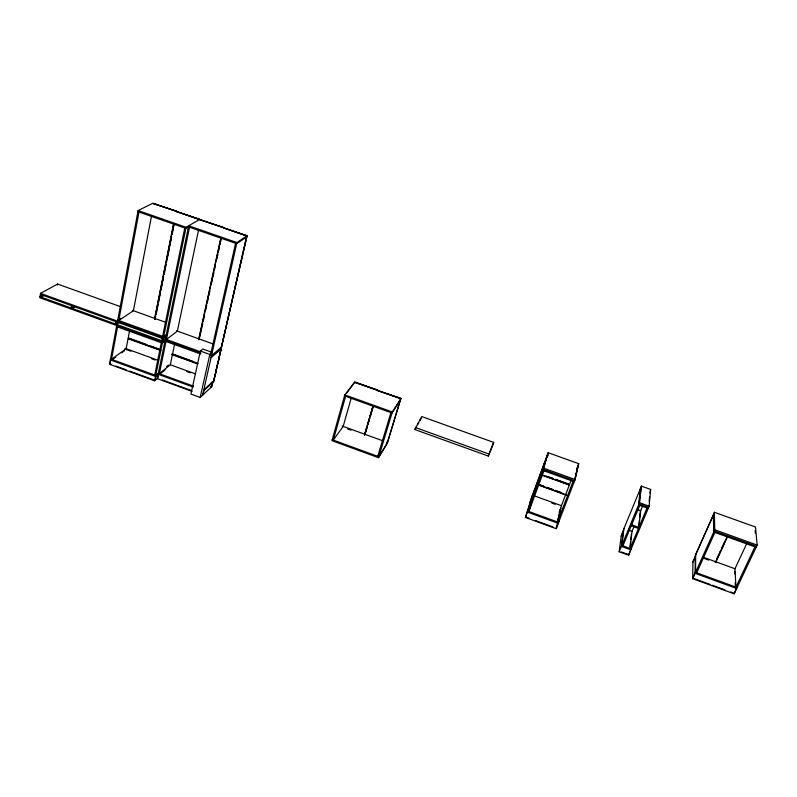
<?xml version="1.0" encoding="UTF-8"?>
<svg xmlns="http://www.w3.org/2000/svg" width="797" height="797" viewBox="0 0 797 797"><rect width="100%" height="100%" fill="white"/><g stroke="black" fill="none" stroke-linecap="round" stroke-linejoin="round"><path stroke-width="1.2" d="M695.492 555.26L713.843 513.726M695.691 554.483L695.542 572.366L737.105 587.548M756.572 546.284L714.202 531.021L713.813 513.467L714.351 512.272L755.496 527.026L757.15 545.068L734.147 593.825L692.703 578.662L692.922 561.765L695.263 556.535M649.147 501.592L649.595 496.621M649.924 493.034L650.641 489.448L641.316 486.1L639.025 503.933L648.619 507.39M623.453 530.433L621.291 535.684L619.169 551.753L628.564 555.19L649.137 506.165L650.641 489.448M638.736 526L639.363 520.043M639.612 517.661L640.111 512.889M619.169 551.753L639.523 502.708L641.316 486.1M640.36 488.78L638.606 504.929L648.2 508.386M631.124 546.971L630.806 549.84L621.391 546.403L623.593 529.367L640.768 487.804M633.934 526.827L632.041 531.35L630.078 548.466L647.044 507.978M631.951 522.414L631.672 524.785L638.905 527.405L640.639 510.738L637.122 509.472M628.564 555.19L630.865 549.272M630.009 546.563L630.537 541.96M630.796 539.659L631.463 533.9M623.224 543.415L622.915 545.845L639.752 505.348M623.981 528.421L621.79 545.437L631.204 548.874M120.427 306.626L57.543 284.041L40.527 293.366L39.85 297.769L162.558 342.112L166.443 339.143M41.384 294.751L41.016 297.122L44.094 295.408M57.384 285.037L57.543 284.041M71.132 308.001L71.521 305.63M72.537 305.998L72.148 308.359L75.187 306.536M115.326 323.961L115.764 321.599M116.79 321.968L116.352 324.329L119.391 322.287M158.165 376.084L157.716 378.256L154.638 380.787L109.528 364.289L116.731 325.545M117.548 321.161L138.11 210.567L152.845 203.255L246.891 235.872L213.666 381.544L203.574 390.869M109.528 364.289L110.444 361.728M117.567 326.929L111.54 359.308L126.145 348.697L129.413 331.632M138.977 212.052L118.763 320.514L133.408 310.72L151.589 215.668M154.479 319.238L173.616 223.549M154.708 319.318L173.846 223.628M154.947 318.91L155.435 316.489M155.923 314.068L157.856 304.384M158.344 301.963L161.004 288.644M161.492 286.223L163.425 276.539M163.913 274.118L165.846 264.435M167.061 258.387L168.994 248.704M169.482 246.283L171.415 236.599M171.903 234.179L173.836 224.495M155.176 318.989L155.654 316.568M156.142 314.148L158.085 304.464M158.563 302.043L160.506 292.36M160.984 289.939L163.654 276.619M164.142 274.198L166.075 264.524M166.563 262.103L169.223 248.784M169.711 246.363L171.654 236.679M172.132 234.258L174.075 224.575M154.708 375.068L161.323 342.74M161.731 340.727L162.219 338.366M162.628 336.334L184.774 228.002M154.638 380.787L186.08 227.275L199.937 219.305L176.267 211.514L199.489 219.564M156.003 376.045L155.116 380.398L129.692 371.103M166.005 341.485L159.37 373.683L170.309 364.747L174.643 344.055M189.547 227.245L166.414 339.482L177.362 331.124L198.682 229.406M198.583 339.701L220.948 237.367M198.812 339.781L221.187 237.456M199.768 337.001L201.103 330.924M201.631 328.484L202.697 323.622M203.235 321.191L204.291 316.329M205.626 310.242L206.692 305.381M207.22 302.95L208.286 298.088M208.814 295.657L209.88 290.785M211.215 284.708L212.281 279.847M212.809 277.416L213.875 272.544M214.403 270.113L215.469 265.252M216.804 259.174L217.86 254.313M218.398 251.872L219.464 247.01M219.992 244.579L221.058 239.718M200.186 397.444L209.82 354.456L212.231 352.384L202.846 349.006L200.396 351.049L190.931 394.057L200.186 397.444L211.863 386.585L212.839 382.311M210.976 352.951L235.593 243.264M202.597 395.202L236.928 242.557L247.15 235.683L223.29 227.822L246.741 235.952L221.227 347.841L247.15 235.683M203.026 394.804L204.002 390.47M221.148 348.169L218.667 359.088L221.566 347.811L211.245 356.747M578.154 465.348L574.617 480.73L543.175 469.403M531.838 497.129L525.382 517.442L556.157 528.7L575.095 479.505L578.722 463.675L548.157 452.716L542.797 470.409L574.229 481.737L577.775 466.335L576.47 469.742M559.434 518.877L558.597 522.364L527.734 511.096M556.157 528.7L557.731 522.194M559.494 518.05L558.219 523.33L527.375 512.063L532.486 495.176M557.82 520.023L560.699 508.167L559.086 512.381M571.011 480.701L561.427 505.697L557.482 521.955L573.093 481.328M354.645 382.361L377.768 390.132L354.954 381.962L344.812 394.894L331.95 440.681L378.525 457.697L387.242 443.471L400.921 398.43L377.718 390.62L400.921 398.43M345.609 396.298L333.285 440.093L343.178 426.395L351.288 397.852M364.418 435.052L373.016 405.773M365.046 433.448L367.108 426.425M367.796 424.084L369.519 418.236M370.207 415.895L372.956 406.53M364.647 435.142L373.245 405.852M365.285 433.538L367.347 426.515M368.035 424.173L369.748 418.315M370.436 415.974L373.185 406.609M543.923 464.651L544.142 463.954M525.382 517.442L543.624 468.168L548.157 452.716M540.246 474.564L540.476 473.866M536.61 484.407L536.829 483.709M532.217 500.118L528.839 511.495L543.933 470.808M390.919 412.617L377.748 456.322L378.993 454.3M378.525 457.697L392.323 411.999L400.811 398.779L354.565 382.201L346.775 392.981M400.662 398.839L387.153 443.321L387.422 442.883M414.789 429.523L421.733 416.552L493.722 442.415L488.302 456.063L414.789 429.523L416.512 426.525M488.302 456.063L493.722 442.415M532.137 496.132L547.579 454.39M531.689 497.627L529.736 502.897L530.822 503.296M532.336 495.963L547.758 454.18M578.263 464.87L578.722 463.675M556.286 528.162L558.348 522.792L557.242 522.384M621.222 536.212L623.384 530.961M640.24 511.704L642.9 505.308M713.823 513.995L695.273 555.419L695.114 573.332L736.657 588.505L736.617 587.897L734.147 593.825M692.912 562.333L695.263 557.093M695.114 572.744L692.713 578.064L709.968 584.38M692.703 578.662L714.75 529.796L714.351 512.272M696.688 572.784L714.919 532.436M716.902 558.607L720.448 550.866M721.962 547.549L724.493 542.01M727.043 537.029L715.397 562.493L715.377 561.925M715.646 562.582L727.302 537.118M754.928 546.852L735.95 587.12L734.973 568.749L747.078 542.837M417.668 424.522L418.814 422.52M419.969 420.527L421.115 418.525M400.512 399.765L392.014 413.015L344.533 395.91M203.793 389.892L213.885 380.577M211.016 357.743L221.088 348.986L220.072 348.618M221.536 347.004L211.474 355.741L210.428 355.362M159.151 373.474L155.535 376.423L110.345 359.915L110.853 359.547M160.546 373.534L165.109 369.798M159.35 372.488L155.734 375.447L110.524 358.939M166.573 366.61L168.406 365.116M165.268 340.897L162.359 343.118L116.541 326.561M166.653 338.147L162.767 341.096L40.009 296.753M166.065 336.603L163.255 338.735L40.378 294.382M166.573 334.511L163.664 336.713L117.737 320.145L120.676 318.192M167.34 334.79L163.455 337.729L40.527 293.366M112.835 359.208L115.754 357.086M121.592 352.842L124.511 350.72M188.979 226.567L185.86 228.37L137.901 211.673M245.576 236.579L246.642 236.948L236.689 243.653L188.471 226.866M236.928 242.557L188.69 225.77L157.258 378.635L192.127 391.387M138.11 210.567L186.08 227.275M547.21 455.366L548.306 455.764M132.402 310.362L165.746 322.337M176.346 330.755L213.427 344.095M344.812 394.894L392.323 411.999M543.624 468.168L575.095 479.505M639.523 502.708L649.137 506.165M714.75 529.796L757.15 545.068M756.104 547.28L713.753 532.017L713.385 514.972M415.416 427.521L488.999 454.061M200.396 351.049L209.82 354.456M549.711 477.204L553.178 478.459M555.489 479.296L568.201 483.879M546.164 476.168L553.098 478.668M555.409 479.505L569.277 484.506M165.387 339.104L199.947 351.577M541.482 474.773L569.237 484.785M541.402 474.982L569.158 485.004M165.178 340.11L200.884 353.001M164.969 341.116L200.655 354.007M540.286 484.955L543.733 486.2M547.19 487.455L552.939 489.537M555.24 490.364L560.988 492.446M540.207 485.164L543.654 486.419M545.955 487.246L552.859 489.747M555.16 490.583L562.064 493.084M537.836 484.606L566.627 495.027M538.911 485.243L566.537 495.246M128.885 338.117L146.289 344.424M150.932 346.097L159.051 349.046M173.168 354.157L192.575 361.18M128.825 338.446L158.982 349.365M173.108 354.486L195.923 362.745M128.407 338.466L160.914 350.242M171.584 354.107L197.845 363.621M128.337 338.785L159.679 350.142M171.514 354.426L197.776 363.94M631.264 525.771L638.487 528.391M342.142 426.026L382.879 440.821M386.485 442.136L387.531 442.514L378.824 456.721L332.219 439.705M534.797 496.023L561.357 505.667M629.71 530.503L632.001 531.34M703.771 557.412L734.944 568.739M347.612 428.955L350.979 430.171M551.803 503.037L555.24 504.292M703.233 558.069L708.762 560.082M125.159 348.339L157.696 360.154M170.458 364.797L195.594 373.932M125.129 349.126L130.907 351.228M151.709 358.789L155.176 360.045M186.767 371.532L190.264 372.807M211.404 382.331L212.42 382.69L211.444 386.963L210.438 386.605M158.344 373.315L193.302 386.067M158.145 374.291L193.083 387.043M621.461 545.845L622.587 546.254M162.369 379.95L191.41 390.56M110.036 363.92L111.052 364.289M115.814 366.032L126.225 369.828M525.542 516.914L528.959 518.16M535.793 520.66L552.869 526.907M621.331 551.952L628.624 554.622M712.259 585.217L724.911 589.85M730.66 591.952L734.117 593.217M755.158 530.623L755.377 533.034M734.625 571.409L734.754 573.88M735.203 582.537L735.472 587.479M216.047 370.565L213.596 381.285L216.455 370.187L216.047 370.565M218.587 359.417L216.117 370.236L218.996 359.048L218.587 359.417M223.479 227.474L199.718 219.643L223.479 227.474M176.506 211.185L152.934 203.424L176.506 211.185"/></g></svg>
